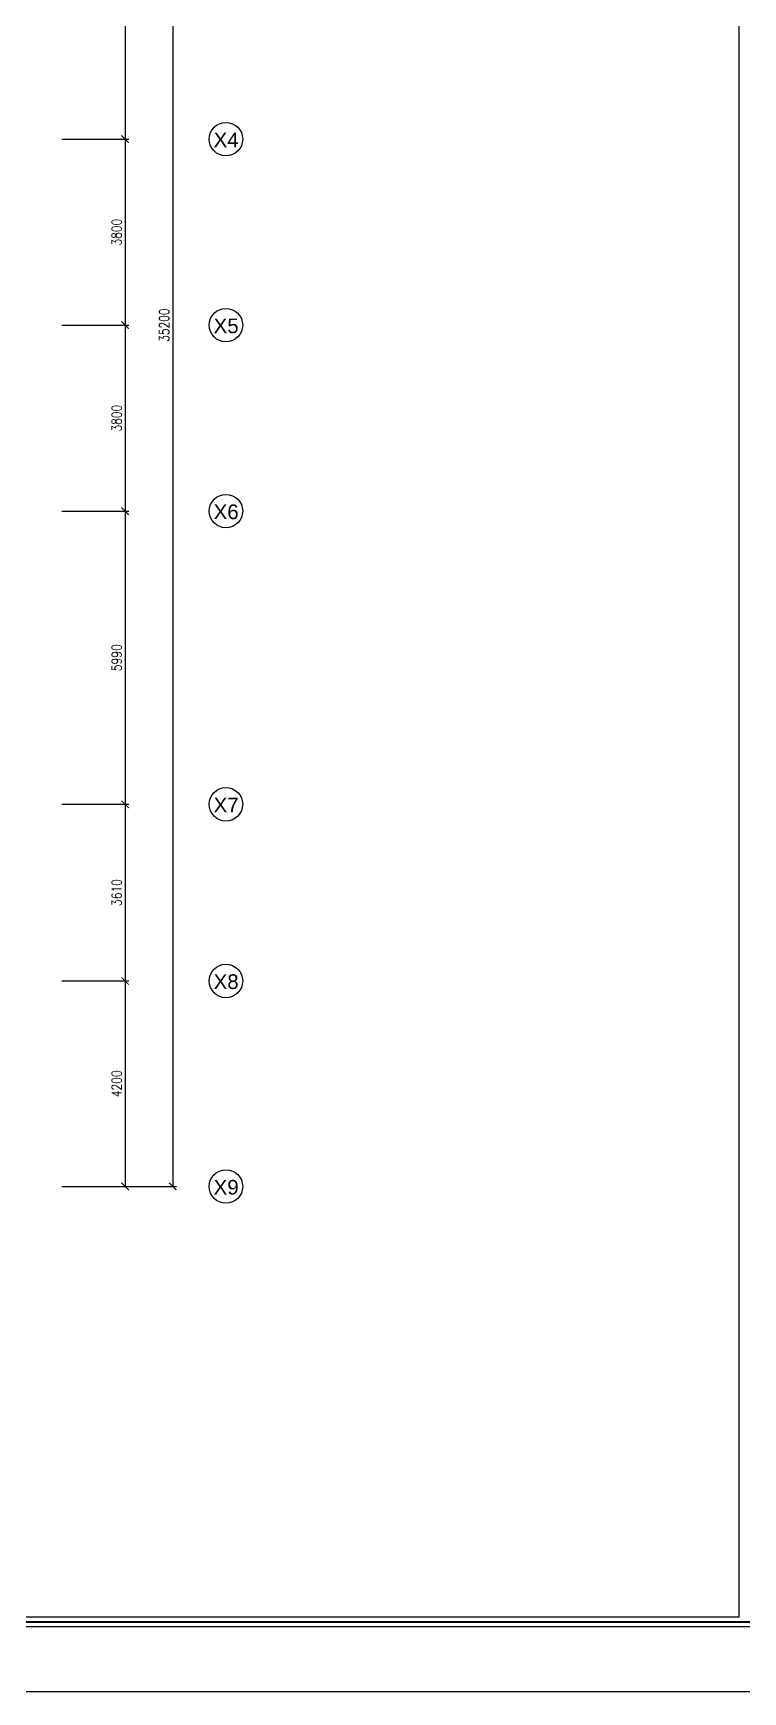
# Model space of a CAD drawing. Header units: millimetres. Extents: x -1288794 to 352264, y -1971533 to -1569871.
# Drawn here: x 49797 to 64294, y -1625558 to -1591667 of the extents above; entities that cross this region are included whole.
import ezdxf
from ezdxf.enums import TextEntityAlignment as Align

# ---------------------------------------------------------------- set-up
doc = ezdxf.new("R2010")
doc.units = ezdxf.units.MM
doc.header["$LTSCALE"] = 500
doc.header["$PDMODE"] = 34
for name, color, linetype in [('A-ANNO-DIMS', 1, 'Continuous'), ('A-ANNO-SYMB', 33, 'Continuous'), ('A-ANNO-TEXT', 8, 'Continuous'), ('LOGO LINE', 7, 'Continuous'), ('LOGO1LINE', 7, 'Continuous')]:
    doc.layers.add(name, color=color, linetype=linetype)
doc.styles.add('ROMANS', font='romans.shx', dxfattribs={"width": 0.8})
doc.styles.add('SANSSERIF', font='sas_____.pfb')
doc.dimstyles.new('100 of DIM2', dxfattribs={"dimscale": 0, "dimtxt": 200, "dimasz": 150, "dimexe": 75, "dimexo": 200, "dimgap": 75, "dimtad": 1, "dimdec": 0, "dimrnd": 5, "dimzin": 0, "dimdsep": 46, "dimtxsty": 'ROMANS', "dimblk": 'ARCHTICK', "dimcen": 100, "dimclrd": 94, "dimclre": 94, "dimclrt": 2, "dimadec": 0, "dimazin": 0, "dimtfac": 1, "dimtdec": 0, "dimtofl": 0, "dimtmove": 2, "dimatfit": 3, "dimldrblk": 'OPEN90', "dimfxl": 75, "dimtolj": 1, "dimtzin": 0, "dimarcsym": 0})

# ---------------------------------------------------------------- blocks, each defined once
blk = doc.blocks.new('_ArchTick')
at = {"color": 0, "linetype": 'ByBlock', "const_width": 0.15}
blk.add_lwpolyline([(-0.5, -0.5), (0.5, 0.5)], dxfattribs=at)
blk = doc.blocks.new('*D31')
at = {"layer": 'A-ANNO-DIMS', "color": 94, "lineweight": -2, "ltscale": 3, "transparency": 16777216}
for p, q in [((50493, -1580033), (52723, -1580033)), ((52648, -1580033), (52648, -1615233)), ((50493, -1615233), (52723, -1615233))]:
    blk.add_line(p, q, dxfattribs=at)
at = {"layer": 'Defpoints', "color": 0, "ltscale": 3, "transparency": 16777216}
for p in [(50293, -1580033), (50293, -1615233), (52648, -1615233)]:
    blk.add_point(p, dxfattribs=at)
at = {"layer": 'A-ANNO-DIMS', "color": 94, "lineweight": -2, "ltscale": 3, "transparency": 16777216, "xscale": 150, "yscale": 150, "zscale": 150}
for p, rotation in [((52648, -1580033), 90), ((52648, -1615233), 270)]:
    blk.add_blockref('_ArchTick', p, dxfattribs=dict(at, rotation=rotation))
at = {"layer": 'A-ANNO-DIMS', "color": 2, "ltscale": 3, "transparency": 16777216, "insert": (52473, -1597633), "char_height": 200, "attachment_point": 5, "rotation": 90, "style": 'ROMANS'}
blk.add_mtext('\\A1;35200', dxfattribs=at)
blk = doc.blocks.new('_Open90')
at = {"color": 0, "linetype": 'ByBlock', "lineweight": -2}
for p, q in [((0, 0), (-1, 0)), ((-0.5, 0.5), (0, 0)), ((0, 0), (-0.5, -0.5))]:
    blk.add_line(p, q, dxfattribs=at)
blk = doc.blocks.new('*D34')
at = {"layer": 'A-ANNO-DIMS', "color": 94, "lineweight": -2, "ltscale": 3, "transparency": 16777216}
for p, q in [((50384, -1587843), (51751, -1587843)), ((51676, -1587843), (51676, -1593833)), ((50384, -1593833), (51751, -1593833))]:
    blk.add_line(p, q, dxfattribs=at)
at = {"layer": 'Defpoints', "color": 0, "ltscale": 3, "transparency": 16777216}
for p in [(50184, -1587843), (50184, -1593833), (51676, -1593833)]:
    blk.add_point(p, dxfattribs=at)
at = {"layer": 'A-ANNO-DIMS', "color": 94, "lineweight": -2, "ltscale": 3, "transparency": 16777216, "xscale": 150, "yscale": 150, "zscale": 150}
for p, rotation in [((51676, -1587843), 90), ((51676, -1593833), 270)]:
    blk.add_blockref('_ArchTick', p, dxfattribs=dict(at, rotation=rotation))
at = {"layer": 'A-ANNO-DIMS', "color": 2, "ltscale": 3, "transparency": 16777216, "insert": (51501, -1590838), "char_height": 200, "attachment_point": 5, "rotation": 90, "style": 'ROMANS'}
blk.add_mtext('\\A1;5990', dxfattribs=at)
blk = doc.blocks.new('*D35')
at = {"layer": 'A-ANNO-DIMS', "color": 94, "lineweight": -2, "ltscale": 3, "transparency": 16777216}
for p, q in [((50384, -1593833), (51751, -1593833)), ((51676, -1593833), (51676, -1597633)), ((50384, -1597633), (51751, -1597633))]:
    blk.add_line(p, q, dxfattribs=at)
at = {"layer": 'Defpoints', "color": 0, "ltscale": 3, "transparency": 16777216}
for p in [(50184, -1593833), (50184, -1597633), (51676, -1597633)]:
    blk.add_point(p, dxfattribs=at)
at = {"layer": 'A-ANNO-DIMS', "color": 94, "lineweight": -2, "ltscale": 3, "transparency": 16777216, "xscale": 150, "yscale": 150, "zscale": 150}
for p, rotation in [((51676, -1593833), 90), ((51676, -1597633), 270)]:
    blk.add_blockref('_ArchTick', p, dxfattribs=dict(at, rotation=rotation))
at = {"layer": 'A-ANNO-DIMS', "color": 2, "ltscale": 3, "transparency": 16777216, "insert": (51501, -1595733), "char_height": 200, "attachment_point": 5, "rotation": 90, "style": 'ROMANS'}
blk.add_mtext('\\A1;3800', dxfattribs=at)
blk = doc.blocks.new('*D36')
at = {"layer": 'A-ANNO-DIMS', "color": 94, "lineweight": -2, "ltscale": 3, "transparency": 16777216}
for p, q in [((50384, -1597633), (51751, -1597633)), ((51676, -1597633), (51676, -1601433)), ((50384, -1601433), (51751, -1601433))]:
    blk.add_line(p, q, dxfattribs=at)
at = {"layer": 'Defpoints', "color": 0, "ltscale": 3, "transparency": 16777216}
for p in [(50184, -1597633), (50184, -1601433), (51676, -1601433)]:
    blk.add_point(p, dxfattribs=at)
at = {"layer": 'A-ANNO-DIMS', "color": 94, "lineweight": -2, "ltscale": 3, "transparency": 16777216, "xscale": 150, "yscale": 150, "zscale": 150}
for p, rotation in [((51676, -1597633), 90), ((51676, -1601433), 270)]:
    blk.add_blockref('_ArchTick', p, dxfattribs=dict(at, rotation=rotation))
at = {"layer": 'A-ANNO-DIMS', "color": 2, "ltscale": 3, "transparency": 16777216, "insert": (51501, -1599533), "char_height": 200, "attachment_point": 5, "rotation": 90, "style": 'ROMANS'}
blk.add_mtext('\\A1;3800', dxfattribs=at)
blk = doc.blocks.new('*D37')
at = {"layer": 'A-ANNO-DIMS', "color": 94, "lineweight": -2, "ltscale": 3, "transparency": 16777216}
for p, q in [((50384, -1601433), (51751, -1601433)), ((51676, -1601433), (51676, -1607423)), ((50384, -1607423), (51751, -1607423))]:
    blk.add_line(p, q, dxfattribs=at)
at = {"layer": 'Defpoints', "color": 0, "ltscale": 3, "transparency": 16777216}
for p in [(50184, -1601433), (50184, -1607423), (51676, -1607423)]:
    blk.add_point(p, dxfattribs=at)
at = {"layer": 'A-ANNO-DIMS', "color": 94, "lineweight": -2, "ltscale": 3, "transparency": 16777216, "xscale": 150, "yscale": 150, "zscale": 150}
for p, rotation in [((51676, -1601433), 90), ((51676, -1607423), 270)]:
    blk.add_blockref('_ArchTick', p, dxfattribs=dict(at, rotation=rotation))
at = {"layer": 'A-ANNO-DIMS', "color": 2, "ltscale": 3, "transparency": 16777216, "insert": (51501, -1604428), "char_height": 200, "attachment_point": 5, "rotation": 90, "style": 'ROMANS'}
blk.add_mtext('\\A1;5990', dxfattribs=at)
blk = doc.blocks.new('*D38')
at = {"layer": 'A-ANNO-DIMS', "color": 94, "lineweight": -2, "ltscale": 3, "transparency": 16777216}
for p, q in [((50384, -1607423), (51751, -1607423)), ((51676, -1607423), (51676, -1611033)), ((50384, -1611033), (51751, -1611033))]:
    blk.add_line(p, q, dxfattribs=at)
at = {"layer": 'Defpoints', "color": 0, "ltscale": 3, "transparency": 16777216}
for p in [(50184, -1607423), (50184, -1611033), (51676, -1611033)]:
    blk.add_point(p, dxfattribs=at)
at = {"layer": 'A-ANNO-DIMS', "color": 94, "lineweight": -2, "ltscale": 3, "transparency": 16777216, "xscale": 150, "yscale": 150, "zscale": 150}
for p, rotation in [((51676, -1607423), 90), ((51676, -1611033), 270)]:
    blk.add_blockref('_ArchTick', p, dxfattribs=dict(at, rotation=rotation))
at = {"layer": 'A-ANNO-DIMS', "color": 2, "ltscale": 3, "transparency": 16777216, "insert": (51501, -1609228), "char_height": 200, "attachment_point": 5, "rotation": 90, "style": 'ROMANS'}
blk.add_mtext('\\A1;3610', dxfattribs=at)
blk = doc.blocks.new('*D39')
at = {"layer": 'A-ANNO-DIMS', "color": 94, "lineweight": -2, "ltscale": 3, "transparency": 16777216}
for p, q in [((50384, -1611033), (51751, -1611033)), ((51676, -1611033), (51676, -1615233)), ((50384, -1615233), (51751, -1615233))]:
    blk.add_line(p, q, dxfattribs=at)
at = {"layer": 'Defpoints', "color": 0, "ltscale": 3, "transparency": 16777216}
for p in [(50184, -1611033), (50184, -1615233), (51676, -1615233)]:
    blk.add_point(p, dxfattribs=at)
at = {"layer": 'A-ANNO-DIMS', "color": 94, "lineweight": -2, "ltscale": 3, "transparency": 16777216, "xscale": 150, "yscale": 150, "zscale": 150}
for p, rotation in [((51676, -1611033), 90), ((51676, -1615233), 270)]:
    blk.add_blockref('_ArchTick', p, dxfattribs=dict(at, rotation=rotation))
at = {"layer": 'A-ANNO-DIMS', "color": 2, "ltscale": 3, "transparency": 16777216, "insert": (51501, -1613133), "char_height": 200, "attachment_point": 5, "rotation": 90, "style": 'ROMANS'}
blk.add_mtext('\\A1;4200', dxfattribs=at)

msp = doc.modelspace()

# ---------------------------------------------------------------- linework, layer by layer
at = {"layer": 'A-ANNO-SYMB', "ltscale": 3}
for centre in [(53734.5, -1593832.8), (53734.5, -1597632.8), (53734.5, -1601432.8), (53734.5, -1607422.8), (53734.5, -1611032.8), (53734.5, -1615232.8)]:
    msp.add_circle(centre, 342.2, dxfattribs=at)
at = {"layer": 'LOGO LINE'}
msp.add_lwpolyline([(75846.1, -1625558), (-2911.9, -1625558), (-2911.9, -1569870.5), (75846.1, -1569870.5)], close=True, dxfattribs=at)
at = {"layer": 'LOGO1LINE'}
for points in [[(74520.2, -1624232.1), (-1586, -1624232.1), (-1586, -1571196.4), (74520.2, -1571196.4)], [(64211.5, -1624033.3), (-1387.1, -1624033.3), (-1387.1, -1571395.3), (64211.5, -1571395.3)]]:
    msp.add_lwpolyline(points, close=True, dxfattribs=at)
at = {"layer": 'LOGO1LINE', "const_width": 39.8}
msp.add_lwpolyline([(74420.8, -1624132.7), (-1486.6, -1624132.7), (-1486.6, -1571295.9), (74420.8, -1571295.9)], close=True, dxfattribs=at)

# ---------------------------------------------------------------- texts
at = {"layer": 'A-ANNO-TEXT', "style": 'SANSSERIF'}
for s, p in [('X4', (53739.1, -1593997.4)), ('X5', (53739.1, -1597797.4)), ('X6', (53739.1, -1601597.4)), ('X7', (53739.1, -1607587.4)), ('X8', (53739.1, -1611197.4)), ('X9', (53739.1, -1615397.4))]:
    msp.add_text(s, height=300, dxfattribs=at).set_placement(p, align=Align.CENTER)

# ---------------------------------------------------------------- dimensions: what is measured, and where the dimension line sits
at = {"layer": 'A-ANNO-DIMS', "ltscale": 3}
for base, p1, p2, picture, middle in [((52648.1, -1615232.8), (50292.9, -1580032.8), (50292.9, -1615232.8), '*D31', (52473.1, -1597632.8)), ((51675.6, -1593832.8), (50184, -1587842.8), (50184, -1593832.8), '*D34', (51500.6, -1590837.8)), ((51675.6, -1597632.8), (50184, -1593832.8), (50184, -1597632.8), '*D35', (51500.6, -1595732.8)), ((51675.6, -1601432.8), (50184, -1597632.8), (50184, -1601432.8), '*D36', (51500.6, -1599532.8)), ((51675.6, -1607422.8), (50184, -1601432.8), (50184, -1607422.8), '*D37', (51500.6, -1604427.8)), ((51675.6, -1611032.8), (50184, -1607422.8), (50184, -1611032.8), '*D38', (51500.6, -1609227.8)), ((51675.6, -1615232.8), (50184, -1611032.8), (50184, -1615232.8), '*D39', (51500.6, -1613132.8))]:
    dim = msp.add_linear_dim(base=base, p1=p1, p2=p2, angle=90, dimstyle='100 of DIM2', override={"dimscale": 1}, dxfattribs=at)
    dim.commit()
    dim.dimension.update_dxf_attribs({"geometry": picture, "text_midpoint": middle})

doc.saveas('drawing.dxf')
